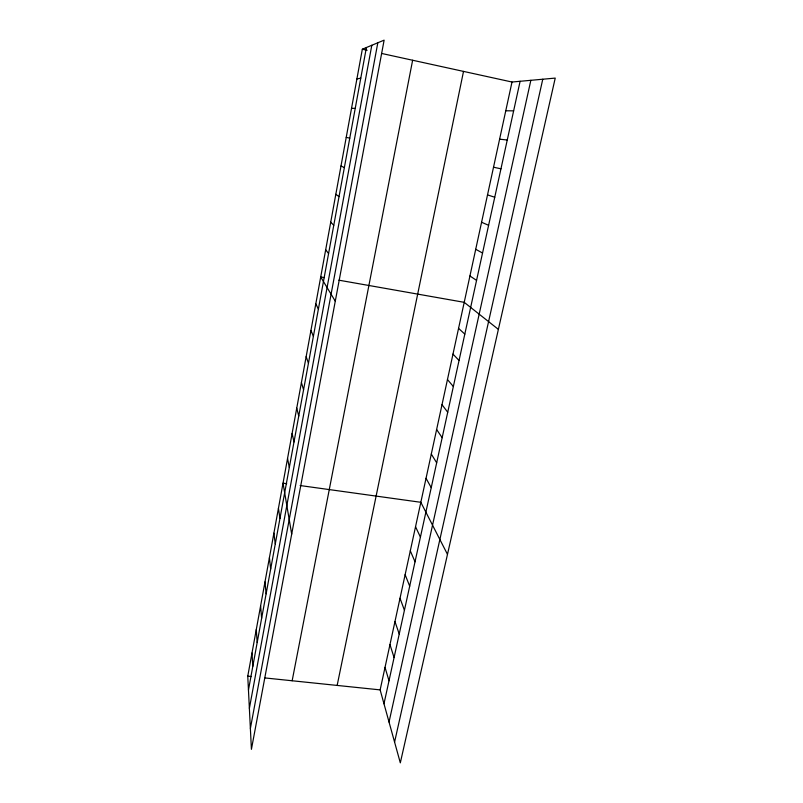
<?xml version="1.0" encoding="UTF-8"?>
<svg xmlns="http://www.w3.org/2000/svg" width="803" height="803" viewBox="0 0 803 803"><rect width="100%" height="100%" fill="white"/><g stroke="black" fill="none" stroke-linecap="round" stroke-linejoin="round"><path stroke-width="1.2" d="M247.766 676.156L362.334 49.214L384.125 40.15L251.419 749.329L247.766 676.156L251.48 676.548M248.458 690.048L366.399 47.528M249.382 708.356L371.809 45.269M250.385 728.472L377.822 42.77M292.151 680.763L412.632 60.245M337.15 685.431L463.512 71.397M380.14 689.887L512.003 82.026L555.234 78.092L400.316 762.85L380.14 689.887L265.09 677.953M383.975 703.769L520.103 81.284M389.033 722.048L530.853 80.31M394.574 742.102L542.768 79.226M356.893 78.975L360.778 78.142M351.523 108.355L355.237 108.355M505.77 110.784L513.639 110.844M499.607 139.18L507.255 140.013M286.701 483.687L283.037 483.175L291.69 534.136M300.141 485.544L420.832 502.297L447.482 554.371M324.342 277.617L320.708 276.975L335.283 301.175M338.856 280.177L464.214 302.329L498.382 329.371M493.524 167.215L500.962 168.811M362.334 49.214L367.142 50.268M381.586 53.44L512.003 82.026M346.223 137.363L349.757 138.166M487.511 194.908L494.748 197.237M481.579 222.26L488.605 225.302M340.994 166L344.357 167.586M475.717 249.281L482.543 253.025M469.936 275.971L476.56 280.398M335.825 194.266L339.027 196.625M458.563 328.377L464.807 334.118M330.726 222.18L333.767 225.292M452.982 354.113L459.045 360.487M447.462 379.548L453.354 386.534M325.687 249.753L328.578 253.587M442.011 404.682L447.723 412.27M436.621 429.515L442.162 437.695M431.301 454.056L436.671 462.809M426.032 478.317L431.241 487.632M315.8 303.865L318.389 309.105M415.532 526.718L420.421 537.127M410.303 550.848L415.031 561.789M310.942 330.424L313.391 336.337M405.124 574.697L409.701 586.16M400.014 598.275L404.431 610.24M306.154 356.652L308.452 363.227M394.956 621.572L399.232 634.039M389.967 644.608L394.082 657.557M301.416 382.569L303.574 389.786M385.018 667.373L389.003 680.793M296.739 408.175L298.756 416.014M292.111 433.479L294.008 441.921M287.544 458.473L289.311 467.517M278.44 508.319L279.946 518.527M273.893 533.162L275.278 543.932M269.417 557.714L270.671 569.036M264.98 581.964L266.124 593.829M260.604 605.934L261.627 618.32M256.277 629.612L257.191 642.52M251.991 653.02L252.794 666.42"/></g></svg>
